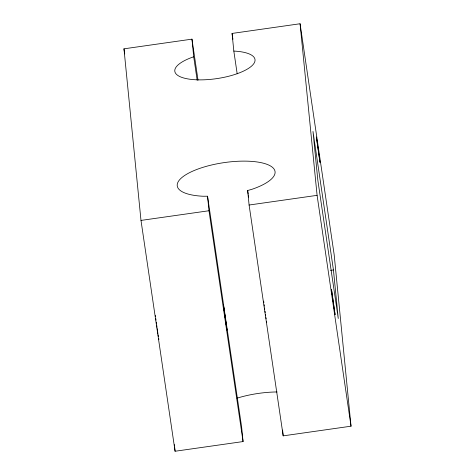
<?xml version="1.0" encoding="UTF-8"?>
<svg xmlns="http://www.w3.org/2000/svg" width="475" height="475" viewBox="0 0 475 475"><rect width="100%" height="100%" fill="white"/><g stroke="black" fill="none" stroke-linecap="round" stroke-linejoin="round"><path stroke-width="0.71" d="M237.179 73.791L233.825 51.074L232.073 33.434L300.069 23.75L334.157 254.582L351.031 426.194L283.183 435.854L249.096 205.028L247.659 190.511L251.999 189.282A49.418 16.251 -8.4 0 0 262.592 163.002A49.418 16.251 -8.4 0 0 187.643 173.672A49.418 16.251 -8.4 0 0 203.08 196.246L207.545 196.223L241.632 427.055L243.069 441.566L175.079 451.25L140.992 220.418L123.969 48.824L191.965 39.146L198.022 80.18M140.992 220.418L208.982 210.74L207.545 196.223M249.096 205.028L317.092 195.344L300.069 23.75M330.505 270.346L333.438 269.931L312.989 131.433L317.805 179.995L338.259 318.493L333.438 269.931M158.709 338.479L158.899 339.512M266.511 321.266L266.712 322.478M158.116 334.804L158.407 336.662M265.947 317.609L266.125 318.79M157.664 331.817L157.932 333.593M317.092 195.344L351.031 426.194M232.073 33.434L232.507 36.361M232.726 37.828L232.94 39.294M247.659 190.511L248.199 194.174M248.413 195.641L248.633 197.107M191.965 39.146L193.711 56.786L197.172 80.233M208.982 210.74L243.069 441.566M123.969 48.824L124.723 53.954M265.489 314.527L265.679 315.827M157.195 328.623L157.48 330.57M265.02 311.256L265.21 312.58M156.726 325.322L157.011 327.311M264.563 308.002L264.741 309.261M156.287 322.133L156.548 324.027M264.124 304.718L264.308 306.108M155.83 318.725L156.014 320.114M263.661 301.114L263.868 302.777M155.444 315.507L155.557 316.51M282.607 430.053L283.183 435.854M174.42 444.624L174.562 446.096M174.711 447.569L175.079 451.25M233.825 51.074A40.523 13.324 -8.4 0 1 246.483 69.582A40.523 13.324 -8.4 0 1 185.03 78.333A40.523 13.324 -8.4 0 1 193.711 56.786M236.983 398.192A49.418 16.251 -8.4 0 1 277.115 391.952M316.403 137.109L319.966 162.29L316.403 137.109M331.514 289.441L335.077 314.622L331.514 289.441M223.41 304.831L226.973 330.018L223.41 304.831"/></g></svg>
